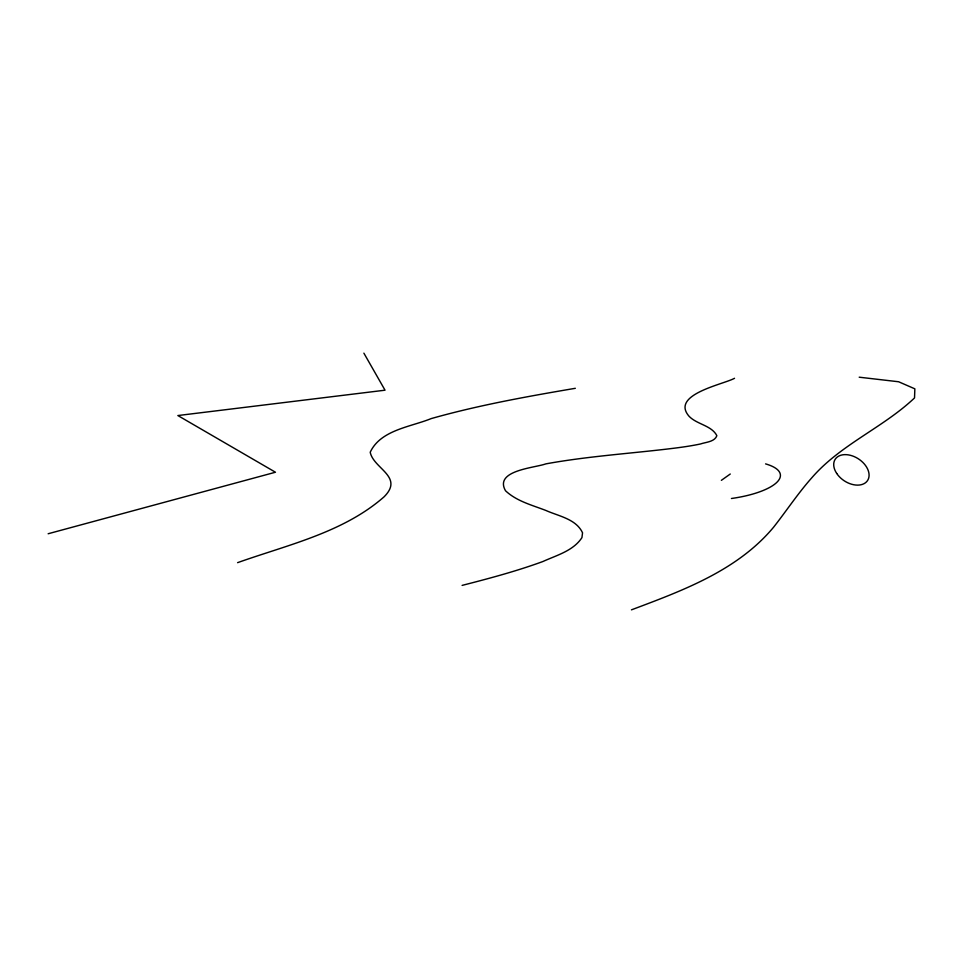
<?xml version="1.0" encoding="UTF-8"?>
<svg xmlns="http://www.w3.org/2000/svg" width="963" height="963" viewBox="0 0 963 963"><rect width="100%" height="100%" fill="white"/><g stroke="black" fill="none" stroke-linecap="round" stroke-linejoin="round"><path stroke-width="1.44" d="M721.371 480.332L730.267 474.013M631.439 609.844C682.635 590.596 737.417 570.565 773.542 527.267C786.518 510.787 798.062 493.188 812.05 477.504C840.88 444.352 883.059 427.716 914.525 397.936L914.85 388.835L898.611 381.757L859.201 377.195M734.528 378.29C723.646 384.393 669.959 394.493 689.135 416.353C697.007 424.478 711.561 425.393 716.869 435.685C714.582 441.969 705.915 442.077 700.462 443.979C687.883 446.639 675.099 448.132 662.339 449.613C623.47 454.018 584.36 456.847 545.84 463.877C534.634 467.958 493.826 470.365 505.515 490.757C516.601 501.205 531.961 505.081 545.828 510.438C558.564 516.156 576.115 518.925 582.543 532.804L581.941 537.619C573.286 550.908 556.602 555.254 542.951 561.501C516.541 571.167 489.336 578.426 462.108 585.396M237.596 562.657C287.636 544.817 343.261 532.647 384.117 496.788C404.291 476.673 373.5 468.764 370.213 452.225C380.65 429.883 410.623 426.982 431.231 418.58C478.503 405.206 526.942 396.539 575.32 388.306M48.15 533.755L275.454 472.231L177.866 415.547L385.031 390.196L363.882 353.156M765.585 463.889A59.285 19.2 -5.3 0 1 777.093 482.09A59.285 19.2 -5.3 0 1 731.435 498.497M836.715 473.447A19.356 13.061 33.4 0 0 867.278 480.934A19.356 13.061 33.4 0 0 850.209 455.258A19.356 13.061 33.4 0 0 836.715 473.447"/></g></svg>
